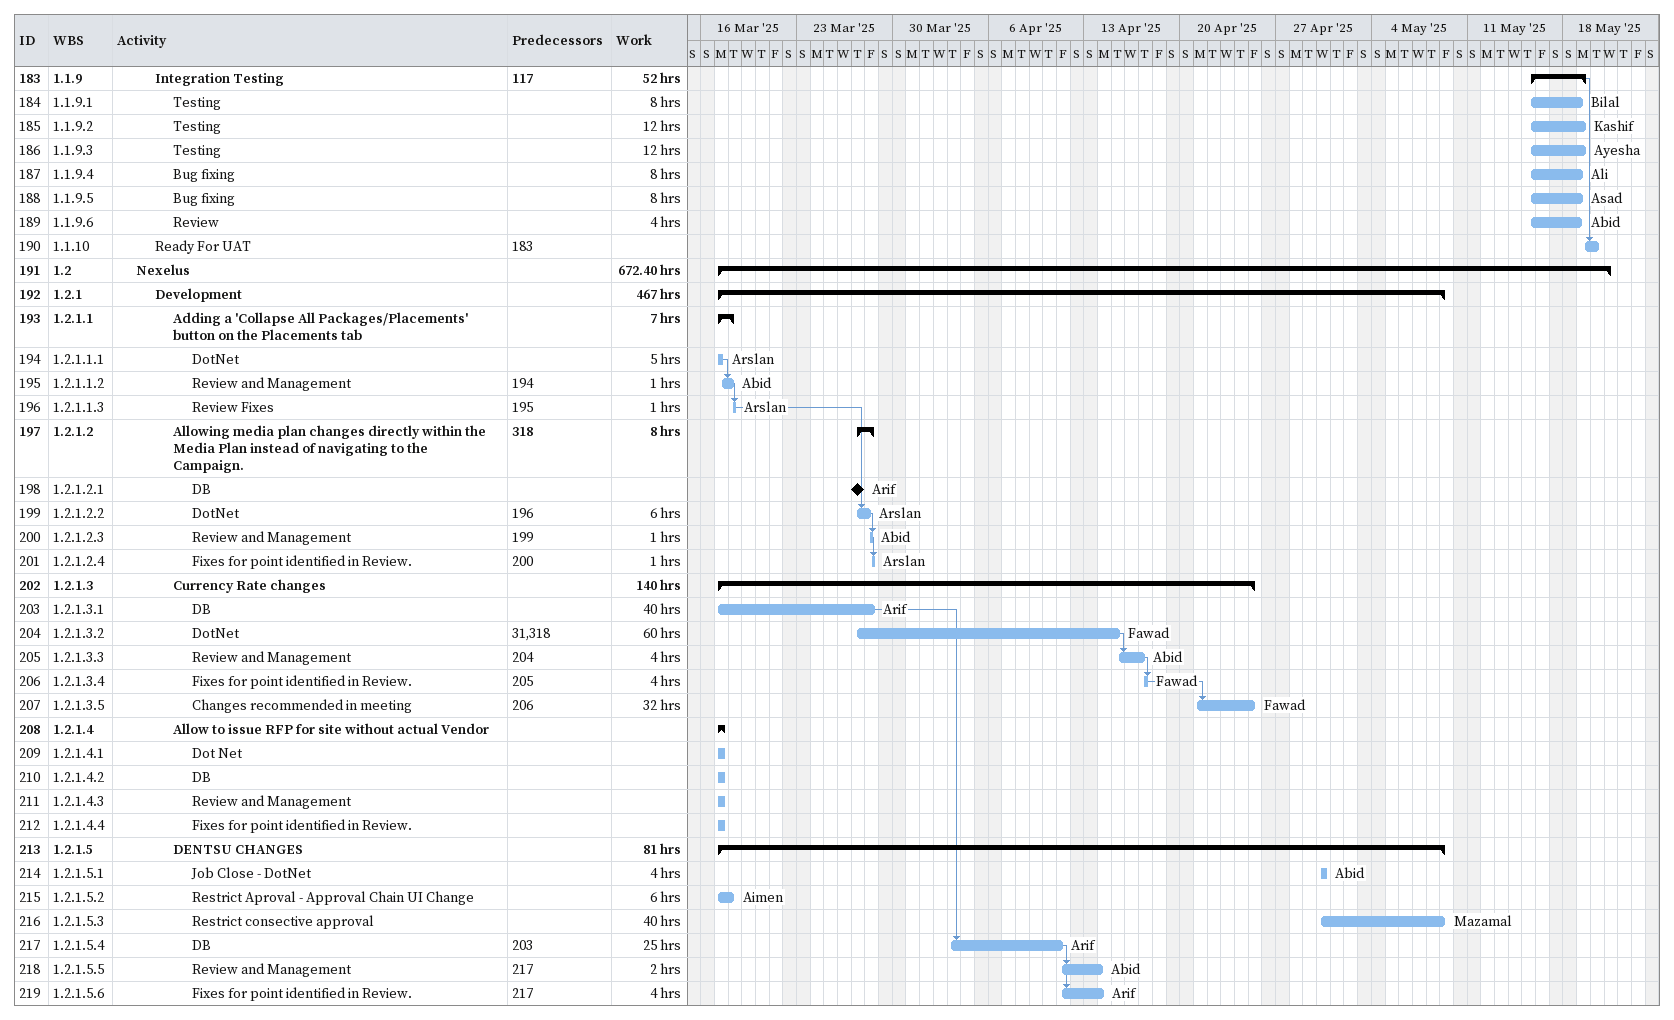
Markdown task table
| ID | WBS | Task | Start | Finish | Predecessors | Resources | Work (h) |
|---|---|---|---|---|---|---|---|
| 183 | 1.1.9 | **Integration Testing** | 2025-05-15 | 2025-05-19 | 117 |  | 52 |
| 184 | 1.1.9.1 | Testing | 2025-05-15 | 2025-05-19 |  | Bilal | 8 |
| 185 | 1.1.9.2 | Testing | 2025-05-15 | 2025-05-19 |  | Kashif | 12 |
| 186 | 1.1.9.3 | Testing | 2025-05-15 | 2025-05-19 |  | Ayesha | 12 |
| 187 | 1.1.9.4 | Bug fixing | 2025-05-15 | 2025-05-19 |  | Ali | 8 |
| 188 | 1.1.9.5 | Bug fixing | 2025-05-15 | 2025-05-19 |  | Asad | 8 |
| 189 | 1.1.9.6 | Review | 2025-05-15 | 2025-05-19 |  | Abid | 4 |
| 190 | 1.1.10 | Ready For UAT | 2025-05-19 | 2025-05-20 | 183 |  |  |
| 191 | 1.2 | **Nexelus** | 2025-03-17 | 2025-05-21 |  |  | 672.40 |
| 192 | 1.2.1 | **Development** | 2025-03-17 | 2025-05-09 |  |  | 467 |
| 193 | 1.2.1.1 | **Adding a 'Collapse All Packages/Placements' button on the Placements tab** | 2025-03-17 | 2025-03-18 |  |  | 7 |
| 194 | 1.2.1.1.1 | DotNet | 2025-03-17 | 2025-03-17 |  | Arslan | 5 |
| 195 | 1.2.1.1.2 | Review and Management | 2025-03-17 | 2025-03-18 | 194 | Abid | 1 |
| 196 | 1.2.1.1.3 | Review Fixes | 2025-03-18 | 2025-03-18 | 195 | Arslan | 1 |
| 197 | 1.2.1.2 | **Allowing media plan changes directly within the Media Plan instead of navigating to the Campaign.** | 2025-03-27 | 2025-03-28 | 318 |  | 8 |
| 198 | 1.2.1.2.1 | DB (milestone) | 2025-03-27 | 2025-03-27 |  | Arif |  |
| 199 | 1.2.1.2.2 | DotNet | 2025-03-27 | 2025-03-28 | 196 | Arslan | 6 |
| 200 | 1.2.1.2.3 | Review and Management | 2025-03-28 | 2025-03-28 | 199 | Abid | 1 |
| 201 | 1.2.1.2.4 | Fixes for point identified in Review. | 2025-03-28 | 2025-03-28 | 200 | Arslan | 1 |
| 202 | 1.2.1.3 | **Currency Rate changes** | 2025-03-17 | 2025-04-25 |  |  | 140 |
| 203 | 1.2.1.3.1 | DB | 2025-03-17 | 2025-03-28 |  | Arif | 40 |
| 204 | 1.2.1.3.2 | DotNet | 2025-03-27 | 2025-04-15 | 31, 318 | Fawad | 60 |
| 205 | 1.2.1.3.3 | Review and Management | 2025-04-15 | 2025-04-17 | 204 | Abid | 4 |
| 206 | 1.2.1.3.4 | Fixes for point identified in Review. | 2025-04-17 | 2025-04-17 | 205 | Fawad | 4 |
| 207 | 1.2.1.3.5 | Changes recommended in meeting | 2025-04-21 | 2025-04-25 | 206 | Fawad | 32 |
| 208 | 1.2.1.4 | **Allow to issue RFP for site without actual Vendor** | 2025-03-17 | 2025-03-17 |  |  |  |
| 209 | 1.2.1.4.1 | Dot Net | 2025-03-17 | 2025-03-17 |  |  |  |
| 210 | 1.2.1.4.2 | DB | 2025-03-17 | 2025-03-17 |  |  |  |
| 211 | 1.2.1.4.3 | Review and Management | 2025-03-17 | 2025-03-17 |  |  |  |
| 212 | 1.2.1.4.4 | Fixes for point identified in Review. | 2025-03-17 | 2025-03-17 |  |  |  |
| 213 | 1.2.1.5 | **DENTSU CHANGES** | 2025-03-17 | 2025-05-09 |  |  | 81 |
| 214 | 1.2.1.5.1 | Job Close - DotNet | 2025-04-30 | 2025-04-30 |  | Abid | 4 |
| 215 | 1.2.1.5.2 | Restrict Aproval - Approval Chain UI Change | 2025-03-17 | 2025-03-18 |  | Aimen | 6 |
| 216 | 1.2.1.5.3 | Restrict consective approval | 2025-04-30 | 2025-05-09 |  | Mazamal | 40 |
| 217 | 1.2.1.5.4 | DB | 2025-04-03 | 2025-04-11 | 203 | Arif | 25 |
| 218 | 1.2.1.5.5 | Review and Management | 2025-04-11 | 2025-04-14 | 217 | Abid | 2 |
| 219 | 1.2.1.5.6 | Fixes for point identified in Review. | 2025-04-11 | 2025-04-14 | 217 | Arif | 4 |
